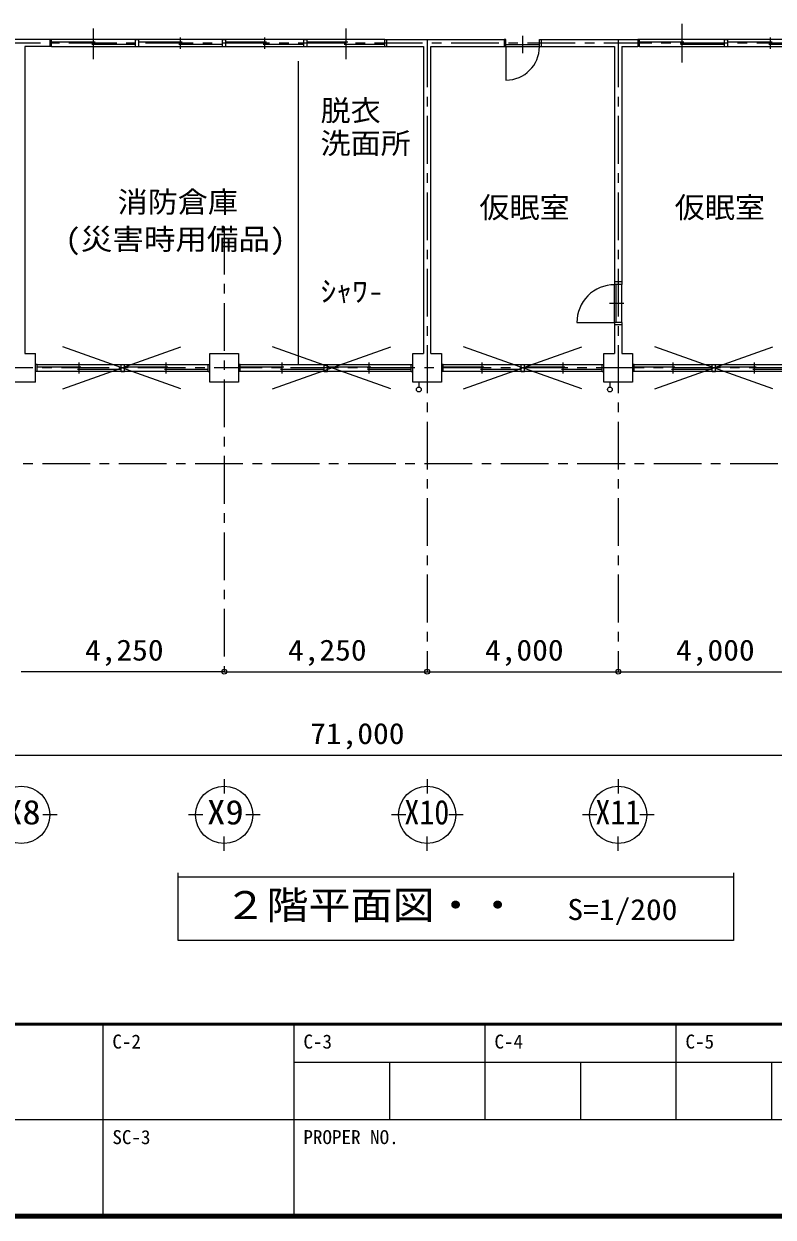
# Model space of a CAD drawing. Units: millimetres at full size, sheet at 1:200; details may follow other scales. Extents: x -55340 to 55340, y -38040 to 38040.
# Drawn here: x -14353 to 1335, y -38040 to -13065 of the extents above; entities that cross this region are included whole.
import ezdxf
from ezdxf.enums import TextEntityAlignment as Align

# ---------------------------------------------------------------- set-up
doc = ezdxf.new("R2010")
doc.units = ezdxf.units.MM
doc.header["$LTSCALE"] = 200
doc.header["$PDMODE"] = 32
doc.header["$PDSIZE"] = 100
doc.linetypes.add('CHAIN1', pattern=[8, 5, -1, 1, -1])
for name, color, linetype, lineweight in [('0-1_通り芯', 3, 'Continuous', 18), ('0-2_躯体', 3, 'Continuous', 18), ('0-4_仕上', 7, 'Continuous', 18), ('0-5_建具(ｻｯｼ)', 3, 'Continuous', 18), ('0-6_建具(内部)', 3, 'Continuous', 18), ('0-9_家具・設備', 4, 'Continuous', 9), ('0-A_寸法', 6, 'Continuous', 9), ('0-B_文字', 4, 'Continuous', 9), ('2-0_補助線', 2, 'Continuous', 25), ('F-0_F-0ﾚｲﾔ', 5, 'Continuous', 50)]:
    doc.layers.add(name, color=color, linetype=linetype, lineweight=lineweight)
doc.layers.add('F-A_F-Aﾚｲﾔ', color=7, linetype='Continuous')
doc.styles.add('ＭＳ ゴシック', font='')
doc.styles.get('ＭＳ ゴシック').set_extended_font_data('MS Gothic')

msp = doc.modelspace()

# ---------------------------------------------------------------- linework, layer by layer
at = {"layer": '0-1_通り芯', "color": 4, "linetype": 'CHAIN1', "lineweight": 9}
for p, q in [((24391.9, -13467), (-47566.2, -13467)), ((-5908.1, -13392), (-5908.1, -26623.5)), ((-1908.1, -13392), (-1908.1, -26623.5)), ((-10158.1, -17307.8), (-10158.1, -26623.5)), ((14633.2, -20267), (-49340.7, -20267)), ((-47566.2, -22267), (40940.1, -22267))]:
    msp.add_line(p, q, dxfattribs=at)
at = {"layer": '0-1_通り芯'}
for p, q in [((-10158.1, -28870.5), (-10158.1, -29170.5)), ((-5908.1, -28870.5), (-5908.1, -29170.5)), ((-1908.1, -28870.5), (-1908.1, -29170.5)), ((-13658.1, -29620.5), (-13958.1, -29620.5)), ((-10608.1, -29620.5), (-10908.1, -29620.5)), ((-9408.1, -29620.5), (-9708.1, -29620.5)), ((-6358.1, -29620.5), (-6658.1, -29620.5)), ((-5158.1, -29620.5), (-5458.1, -29620.5)), ((-2358.1, -29620.5), (-2658.1, -29620.5)), ((-1158.1, -29620.5), (-1458.1, -29620.5)), ((-10158.1, -30370.5), (-10158.1, -30070.5)), ((-5908.1, -30370.5), (-5908.1, -30070.5)), ((-1908.1, -30370.5), (-1908.1, -30070.5))]:
    msp.add_line(p, q, dxfattribs=at)
for centre in [(-14408.1, -29620.5), (-10158.1, -29620.5), (-5908.1, -29620.5), (-1908.1, -29620.5)]:
    msp.add_circle(centre, 600, dxfattribs=at)
at = {"layer": '0-2_躯体'}
for p, q in [((-13773.1, -13392), (-15258.1, -13392)), ((-13808.1, -13392), (-13808.1, -13542)), ((-6758.1, -13392), (-6758.1, -13542)), ((-6758.1, -13392), (-4293.1, -13392)), ((-4293.1, -13392), (-4293.1, -13542)), ((-3558.1, -13392), (-1495.6, -13392)), ((-3523.1, -13392), (-3523.1, -13542)), ((-1495.6, -13392), (-1495.6, -13542)), ((-14333.1, -13542), (-14333.1, -19967)), ((-13773.1, -13542), (-14333.1, -13542)), ((-6758.1, -13542), (-5983.1, -13542)), ((-5983.1, -13542), (-5983.1, -19967)), ((-5833.1, -19967), (-5833.1, -13542)), ((-5833.1, -13542), (-4293.1, -13542)), ((-4293.1, -13542), (-1983.1, -13542)), ((-1983.1, -13542), (-1983.1, -18517)), ((-1833.1, -13542), (-1833.1, -18517)), ((-1833.1, -13542), (-1495.6, -13542)), ((-1833.1, -18467), (-1983.1, -18467)), ((-1983.1, -19317), (-1983.1, -19967)), ((-1833.1, -19367), (-1983.1, -19367)), ((-1833.1, -19317), (-1833.1, -19967)), ((-14333.1, -19967), (-14108.1, -19967)), ((-14108.1, -20567), (-14108.1, -19967)), ((-5833.1, -19967), (-5608.1, -19967)), ((-1833.1, -19967), (-1608.1, -19967)), ((-14108.1, -20567), (-14733.1, -20567))]:
    msp.add_line(p, q, dxfattribs=at)
msp.add_lwpolyline([(-9858.1, -19967), (-9858.1, -20567), (-10458.1, -20567), (-10458.1, -19967)], close=True, dxfattribs=at)
for points in [[(-5608.1, -19967), (-5608.1, -20567), (-6208.1, -20567), (-6208.1, -19967), (-5983.1, -19967)], [(-1608.1, -19967), (-1608.1, -20567), (-2208.1, -20567), (-2208.1, -19967), (-1983.1, -19967)]]:
    msp.add_lwpolyline(points, dxfattribs=at)
at = {"layer": '0-4_仕上'}
msp.add_line((-8608.1, -13846.9), (-8608.1, -20192), dxfattribs=at)
at = {"layer": '0-5_建具(ｻｯｼ)', "color": 4, "lineweight": 9}
for p, q in [((-14073.1, -20192), (-10493.1, -20192)), ((-9823.1, -20192), (-6243.1, -20192)), ((-5573.1, -20192), (-2243.1, -20192)), ((-1573.1, -20192), (1756.9, -20192)), ((-10493.1, -20342), (-14073.1, -20342)), ((-6243.1, -20342), (-9823.1, -20342)), ((-2243.1, -20342), (-5573.1, -20342)), ((1756.9, -20342), (-1573.1, -20342))]:
    msp.add_line(p, q, dxfattribs=at)
at = {"layer": '0-5_建具(ｻｯｼ)'}
for p, q in [((-13195.6, -20384.9), (-13195.6, -20149.2)), ((-12318.1, -20192), (-12248.1, -20192)), ((-12318.1, -20342), (-12318.1, -20192)), ((-11370.6, -20384.9), (-11370.6, -20149.2)), ((-8945.6, -20384.9), (-8945.6, -20149.2)), ((-7998.1, -20342), (-7998.1, -20192)), ((-7120.6, -20384.9), (-7120.6, -20149.2)), ((-4758.1, -20384.9), (-4758.1, -20149.2)), ((-3873.1, -20342), (-3873.1, -20192)), ((-3058.1, -20384.9), (-3058.1, -20149.2)), ((-1573.1, -20192), (-1608.1, -20192)), ((-1573.1, -20342), (-1573.1, -20192)), ((-758.1, -20384.9), (-758.1, -20149.2)), ((126.9, -20342), (126.9, -20192)), ((941.9, -20384.9), (941.9, -20149.2)), ((-14073.1, -20342), (-14108.1, -20342)), ((-14073.1, -20241.3), (-13160.6, -20241.3)), ((-13230.6, -20292.7), (-12318.1, -20292.7)), ((-12248.1, -20241.3), (-11335.6, -20241.3)), ((-11405.6, -20292.7), (-10493.1, -20292.7)), ((-10493.1, -20342), (-10458.1, -20342)), ((-9823.1, -20342), (-9858.1, -20342)), ((-9823.1, -20241.3), (-8910.6, -20241.3)), ((-8980.6, -20292.7), (-8068.1, -20292.7)), ((-8068.1, -20342), (-7998.1, -20342)), ((-7998.1, -20241.3), (-7085.6, -20241.3)), ((-7155.6, -20292.7), (-6243.1, -20292.7)), ((-6243.1, -20342), (-6208.1, -20342)), ((-5573.1, -20342), (-5608.1, -20342)), ((-5573.1, -20241.3), (-4723.1, -20241.3)), ((-4793.1, -20292.7), (-3943.1, -20292.7)), ((-3943.1, -20342), (-3873.1, -20342)), ((-3873.1, -20241.3), (-3023.1, -20241.3)), ((-3093.1, -20292.7), (-2243.1, -20292.7)), ((-2243.1, -20342), (-2208.1, -20342)), ((-1573.1, -20342), (-1608.1, -20342)), ((-1573.1, -20241.3), (-723.1, -20241.3)), ((-793.2, -20292.7), (56.9, -20292.7)), ((56.9, -20342), (126.9, -20342)), ((126.9, -20241.3), (976.9, -20241.3)), ((906.9, -20292.7), (1756.9, -20292.7))]:
    msp.add_line(p, q, dxfattribs=at)
for points in [[(-14073.1, -20342), (-14073.1, -20192), (-14108.1, -20192)], [(-12318.1, -20342), (-12248.1, -20342), (-12248.1, -20192)], [(-10493.1, -20342), (-10493.1, -20192), (-10458.1, -20192)], [(-9823.1, -20342), (-9823.1, -20192), (-9858.1, -20192)], [(-8068.1, -20342), (-8068.1, -20192), (-7998.1, -20192)], [(-6243.1, -20342), (-6243.1, -20192), (-6208.1, -20192)], [(-5573.1, -20342), (-5573.1, -20192), (-5608.1, -20192)], [(-3943.1, -20342), (-3943.1, -20192), (-3873.1, -20192)], [(-2243.1, -20342), (-2243.1, -20192), (-2208.1, -20192)], [(56.9, -20342), (56.9, -20192), (126.9, -20192)]]:
    msp.add_lwpolyline(points, dxfattribs=at)
at = {"layer": '0-6_建具(内部)'}
for p, q in [((-12895.6, -13802.9), (-12895.6, -13162.4)), ((-7608.1, -13802.9), (-7608.1, -13162.4)), ((-570.6, -13872), (-570.6, -13065)), ((-13773.1, -13542), (-13773.1, -13392)), ((-13773.1, -13441.3), (-12860.6, -13441.3)), ((-12018.1, -13392), (-11948.1, -13392)), ((-12018.1, -13542), (-12018.1, -13392)), ((-11948.1, -13441.3), (-11035.6, -13441.3)), ((-11070.6, -13584.9), (-11070.6, -13349.2)), ((-10193.1, -13392), (-10123.1, -13392)), ((-10193.1, -13542), (-10193.1, -13392)), ((-10123.1, -13441.3), (-9273.1, -13441.3)), ((-9308.1, -13584.9), (-9308.1, -13349.2)), ((-8493.1, -13392), (-8423.1, -13392)), ((-8493.1, -13542), (-8493.1, -13392)), ((-8423.1, -13441.3), (-7573.1, -13441.3)), ((-4258.1, -13392), (-4293.1, -13392)), ((-4258.1, -13542), (-4258.1, -13392)), ((-3908.1, -13677.2), (-3908.1, -13315.8)), ((-3558.1, -13542), (-3558.1, -13392)), ((-1460.6, -13392), (-1495.6, -13392)), ((-1460.6, -13542), (-1460.6, -13392)), ((-1460.6, -13441.3), (-535.6, -13441.3)), ((319.4, -13392), (389.3, -13392)), ((319.4, -13542), (319.4, -13392)), ((389.3, -13441.3), (1314.4, -13441.3)), ((1279.4, -13584.9), (1279.4, -13349.2)), ((-12930.6, -13492.7), (-12018.1, -13492.7)), ((-11105.6, -13492.7), (-10193.1, -13492.7)), ((-9343.1, -13492.7), (-8493.1, -13492.7)), ((-7643.1, -13492.7), (-6793.1, -13492.7)), ((-6793.1, -13542), (-6758.1, -13542)), ((-4258.1, -13499.2), (-3558.1, -13499.2)), ((-1460.6, -13542), (-1495.6, -13542)), ((-605.6, -13492.7), (319.4, -13492.7)), ((1244.4, -13492.7), (2169.4, -13492.7)), ((-1833.1, -18517), (-1983.1, -18517)), ((-1953.1, -19317), (-1953.1, -18517)), ((-1790.5, -18917), (-2088.5, -18917)), ((-1983.7, -19367), (-1983.1, -19367)), ((-1833.1, -19317), (-1983.1, -19317))]:
    msp.add_line(p, q, dxfattribs=at)
at = {"layer": '0-6_建具(内部)', "color": 4, "lineweight": 9}
for p, q in [((-6793.1, -13392), (-13808.1, -13392)), ((9569.4, -13392), (-1460.6, -13392)), ((-13773.1, -13542), (-6793.1, -13542)), ((-4258.1, -13542), (-4258.1, -14242)), ((-1460.6, -13542), (9569.4, -13542)), ((-1983.1, -19317), (-1983.1, -18517)), ((-1833.1, -19317), (-1833.1, -18517)), ((-2774.2, -19317), (-1983.1, -19317))]:
    msp.add_line(p, q, dxfattribs=at)
at = {"layer": '0-6_建具(内部)'}
for points in [[(-12018.1, -13542), (-11948.1, -13542), (-11948.1, -13392)], [(-10193.1, -13542), (-10123.1, -13542), (-10123.1, -13392)], [(-8493.1, -13542), (-8423.1, -13542), (-8423.1, -13392)], [(-6793.1, -13542), (-6793.1, -13392), (-6758.1, -13392)], [(319.4, -13542), (389.3, -13542), (389.3, -13392)]]:
    msp.add_lwpolyline(points, dxfattribs=at)
at = {"layer": '0-6_建具(内部)', "color": 4, "lineweight": 9}
for centre, radius, start, end in [((-4258.1, -13542), 700, 270, 0), ((-1986.8, -19313.6), 787.4, 89.82794, 180.25057)]:
    msp.add_arc(centre, radius, start, end, dxfattribs=at)
at = {"layer": '0-9_家具・設備', "color": 7, "lineweight": 18}
for p, q in [((-6083.2, -20567), (-6083.2, -20667)), ((-2083.2, -20567), (-2083.2, -20667))]:
    msp.add_line(p, q, dxfattribs=at)
for centre in [(-6083.2, -20717), (-2083.2, -20717)]:
    msp.add_circle(centre, 50, dxfattribs=at)
at = {"layer": '0-A_寸法', "color": 4}
msp.add_line((-10158.1, -26623.5), (-14408.1, -26623.5), dxfattribs=at)
for points in [[(-10158.1, -26623.5), (-5908.1, -26623.5), (-1908.1, -26623.5), (2091.9, -26623.5), (6091.9, -26623.5)], [(-42908.1, -28370.5), (28091.9, -28370.5), (35741.9, -28370.5)]]:
    msp.add_lwpolyline(points, dxfattribs=at)
at = {"layer": '0-A_寸法'}
for p in [(-10158.1, -26623.5), (-5908.1, -26623.5), (-1908.1, -26623.5)]:
    msp.add_point(p, dxfattribs=at)
at = {"layer": '0-B_文字'}
msp.add_line((-11120, -30918.4), (501.9, -30918.4), dxfattribs=at)
msp.add_lwpolyline([(501.9, -30832.2), (501.9, -32250.8), (-11120, -32250.8), (-11120, -30832.2)], dxfattribs=at)
at = {"layer": '2-0_補助線'}
for p, q in [((-13537.9, -20706.4), (-11064.2, -19827.6)), ((-11064.2, -20706.4), (-13537.9, -19827.6)), ((-9145, -20706.4), (-6671.3, -19827.6)), ((-6671.3, -20706.4), (-9145, -19827.6)), ((-2671.3, -20706.4), (-5145, -19827.6)), ((-5145, -20706.4), (-2671.3, -19827.6)), ((1328.7, -20706.4), (-1145, -19827.6)), ((-1145, -20706.4), (1328.7, -19827.6))]:
    msp.add_line(p, q, dxfattribs=at)
at = {"layer": 'F-0_F-0ﾚｲﾔ'}
for p, q in [((-55300, -34000), (55300, -34000)), ((-55340, -38040), (55340, -38040)), ((-55300, -38000), (55300, -38000))]:
    msp.add_line(p, q, dxfattribs=at)
at = {"layer": 'F-0_F-0ﾚｲﾔ', "color": 2, "lineweight": 25}
for p, q in [((-12700, -34000), (-12700, -38000)), ((-8700, -34000), (-8700, -38000)), ((-4700, -34000), (-4700, -36000)), ((-700, -34000), (-700, -36000)), ((-8700, -34800), (3300, -34800)), ((-6700, -34800), (-6700, -36000)), ((-2700, -34800), (-2700, -36000)), ((1300, -34800), (1300, -36000)), ((-16700, -36000), (33300, -36000))]:
    msp.add_line(p, q, dxfattribs=at)

# ---------------------------------------------------------------- texts
at = {"layer": '0-1_通り芯', "color": 2, "style": 'ＭＳ ゴシック'}
for s, width, p in [('X8', 1.1, (-14767.9, -29974.7)), ('X9', 1.1, (-10517.9, -29974.7)), ('X10', 0.9, (-6387.9, -29974.7)), ('X11', 0.9, (-2387.9, -29974.7))]:
    msp.add_text(s, height=513.2, dxfattribs=dict(at, width=width)).set_placement(p, align=Align.BOTTOM_LEFT)
at = {"layer": '0-A_寸法', "color": 2, "style": 'ＭＳ ゴシック', "width": 1.1}
for s, p in [('4,250', (-13073.1, -26523.5)), ('4,250', (-8823.1, -26523.5)), ('4,000', (-4698.1, -26523.5)), ('4,000', (-698.1, -26523.5)), ('71,000', (-8358.1, -28270.5))]:
    msp.add_text(s, height=439.9, dxfattribs=at).set_placement(p, align=Align.BOTTOM_LEFT)
at = {"layer": '0-B_文字', "color": 2, "style": 'ＭＳ ゴシック'}
for s, width, p in [('脱衣', 1.05, (-8140.7, -15232.7)), ('洗面所', 1.05, (-8140.7, -15917.5)), ('消防倉庫', 1.05, (-12389.9, -17145.9)), ('仮眠室', 1.05, (-4815.8, -17259.9)), ('仮眠室', 1.05, (-727.4, -17259.9)), ('(災害時用備品)', 1.1, (-13490.3, -17922.9)), ('ｼｬﾜ-', 1.1, (-8140.7, -19015.2)), ('S=1/200', 1.1, (-2972.3, -31953.5))]:
    msp.add_text(s, height=439.9, dxfattribs=dict(at, width=width)).set_placement(p, align=Align.BOTTOM_LEFT)
at = {"layer": '0-B_文字', "color": 6, "style": 'ＭＳ ゴシック', "width": 1.1}
msp.add_text('２階平面図・・', height=586.5, dxfattribs=at).set_placement((-10153.3, -31978.8), align=Align.BOTTOM_LEFT)
at = {"layer": 'F-A_F-Aﾚｲﾔ', "style": 'ＭＳ ゴシック'}
for s, p in [('C-2', (-12500, -34600)), ('C-3', (-8500, -34600)), ('C-4', (-4500, -34600)), ('C-5', (-500, -34600)), ('SC-3', (-12500, -36600)), ('PROPER NO.', (-8500, -36600))]:
    msp.add_text(s, height=293.3, dxfattribs=at).set_placement(p, align=Align.BOTTOM_LEFT)

doc.saveas('drawing.dxf')
